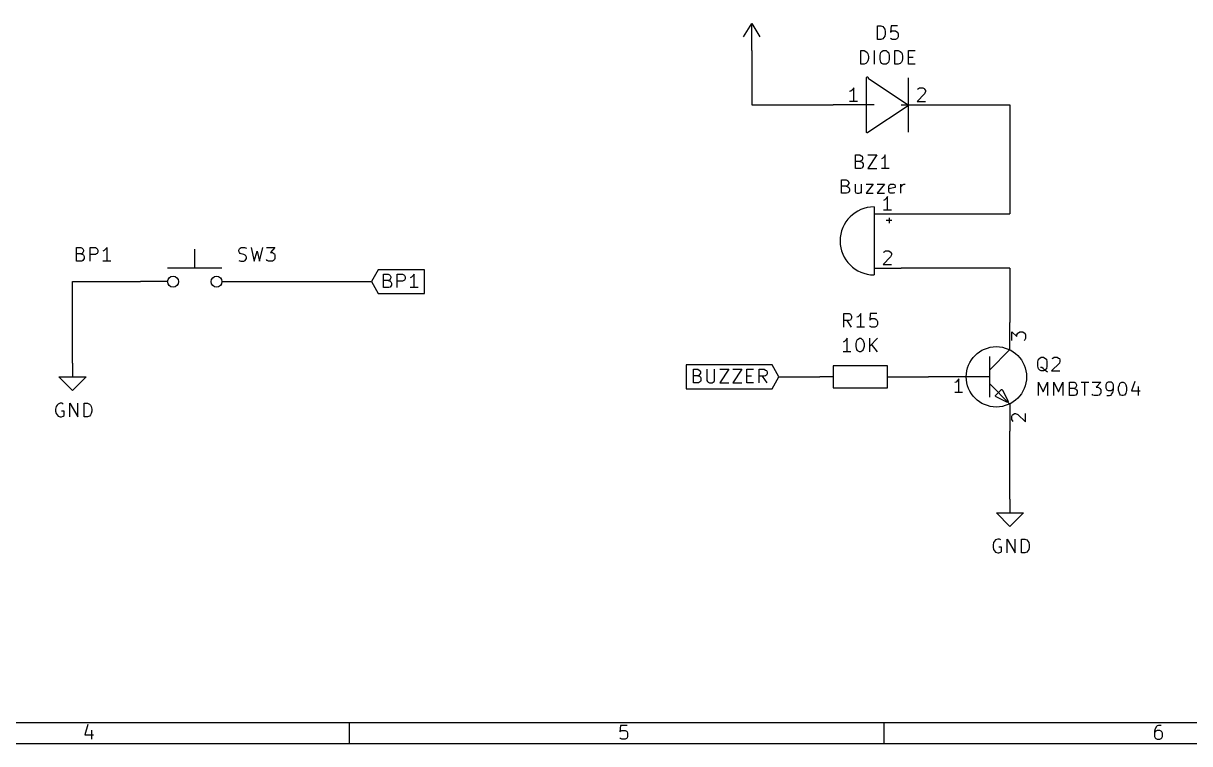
# Model space of a CAD drawing. Extents: x 10 to 410, y -287 to -10.
# Drawn here: x 179.6 to 288.6, y -287 to -219.7 of the extents above; entities that cross this region are included whole.
import ezdxf

# ---------------------------------------------------------------- set-up
doc = ezdxf.new("R2010")
doc.units = 0
doc.header["$MEASUREMENT"] = 0
for name, color, linetype in [('CYAN2', 4, 'CONTINUOUS'), ('GREEN2', 3, 'CONTINUOUS'), ('RED2', 1, 'CONTINUOUS')]:
    doc.layers.add(name, color=color, linetype=linetype)

msp = doc.modelspace()

# ---------------------------------------------------------------- linework, layer by layer
at = {"layer": 'CYAN2', "linetype": 'CONTINUOUS'}
for p, q in [((259.41, -221.209), (259.41, -219.939)), ((259.41, -219.939), (259.715, -219.939)), ((259.715, -219.939), (259.893, -220.015)), ((259.893, -220.015), (259.994, -220.116)), ((259.994, -220.116), (260.071, -220.243)), ((260.68, -219.939), (260.604, -220.548)), ((261.264, -219.939), (260.68, -219.939)), ((259.715, -221.209), (259.41, -221.209)), ((259.893, -221.158), (259.715, -221.209)), ((259.994, -221.031), (259.893, -221.158)), ((260.071, -220.904), (259.994, -221.031)), ((260.071, -220.243), (260.121, -220.497)), ((260.121, -220.675), (260.071, -220.904)), ((260.121, -220.497), (260.121, -220.675)), ((260.604, -220.548), (260.68, -220.497)), ((260.68, -221.158), (260.604, -221.082)), ((260.68, -220.497), (260.782, -220.421)), ((260.782, -221.209), (260.68, -221.158)), ((260.782, -220.421), (261.087, -220.421)), ((261.087, -221.209), (260.782, -221.209)), ((261.087, -220.421), (261.214, -220.497)), ((261.214, -221.158), (261.087, -221.209)), ((261.214, -220.497), (261.264, -220.548)), ((261.264, -221.082), (261.214, -221.158)), ((261.264, -220.548), (261.341, -220.675)), ((261.341, -220.98), (261.264, -221.082)), ((261.341, -220.675), (261.341, -220.98)), ((257.835, -223.52), (257.835, -222.25)), ((257.835, -222.25), (258.14, -222.25)), ((258.14, -222.25), (258.318, -222.326)), ((258.318, -222.326), (258.445, -222.428)), ((259.105, -223.52), (259.105, -222.25)), ((259.715, -222.428), (259.817, -222.326)), ((259.817, -222.326), (259.944, -222.25)), ((259.944, -222.25), (260.198, -222.25)), ((260.198, -222.25), (260.299, -222.326)), ((260.299, -222.326), (260.426, -222.428)), ((261.036, -223.52), (261.036, -222.25)), ((261.036, -222.25), (261.341, -222.25)), ((261.341, -222.25), (261.518, -222.326)), ((261.518, -222.326), (261.645, -222.428)), ((262.306, -223.52), (262.306, -222.25)), ((262.306, -222.25), (262.915, -222.25)), ((258.318, -223.469), (258.14, -223.52)), ((258.445, -223.342), (258.318, -223.469)), ((258.445, -222.428), (258.496, -222.555)), ((258.496, -223.215), (258.445, -223.342)), ((258.496, -222.555), (258.547, -222.809)), ((258.547, -222.987), (258.496, -223.215)), ((258.547, -222.809), (258.547, -222.987)), ((259.639, -222.682), (259.715, -222.428)), ((259.639, -223.088), (259.639, -222.682)), ((259.715, -223.342), (259.639, -223.088)), ((259.817, -223.469), (259.715, -223.342)), ((259.944, -223.52), (259.817, -223.469)), ((260.299, -223.469), (260.198, -223.52)), ((260.426, -223.342), (260.299, -223.469)), ((260.426, -222.428), (260.477, -222.682)), ((260.477, -223.088), (260.426, -223.342)), ((260.477, -222.682), (260.477, -223.088)), ((261.518, -223.469), (261.341, -223.52)), ((261.645, -223.342), (261.518, -223.469)), ((261.645, -222.428), (261.696, -222.555)), ((261.696, -223.215), (261.645, -223.342)), ((261.696, -222.555), (261.747, -222.809)), ((261.747, -222.987), (261.696, -223.215)), ((261.747, -222.809), (261.747, -222.987)), ((262.306, -222.86), (262.738, -222.86)), ((258.14, -223.52), (257.835, -223.52)), ((260.198, -223.52), (259.944, -223.52)), ((261.341, -223.52), (261.036, -223.52)), ((262.915, -223.52), (262.306, -223.52)), ((257.353, -233.274), (257.353, -232.004)), ((257.353, -232.004), (257.759, -232.004)), ((257.759, -232.004), (257.886, -232.08)), ((257.886, -232.08), (257.962, -232.131)), ((257.962, -232.131), (258.013, -232.258)), ((258.496, -232.004), (259.334, -232.004)), ((259.334, -232.004), (258.496, -233.274)), ((260.02, -232.181), (259.893, -232.308)), ((260.121, -232.004), (260.02, -232.181)), ((260.121, -233.274), (260.121, -232.004)), ((257.759, -232.613), (257.353, -232.613)), ((257.835, -233.274), (257.353, -233.274)), ((257.886, -232.562), (257.759, -232.613)), ((257.759, -232.613), (257.962, -232.664)), ((257.962, -233.223), (257.835, -233.274)), ((257.962, -232.486), (257.886, -232.562)), ((258.013, -232.359), (257.962, -232.486)), ((257.962, -232.664), (258.013, -232.74)), ((258.013, -233.147), (257.962, -233.223)), ((258.013, -232.258), (258.013, -232.359)), ((258.013, -232.74), (258.064, -232.842)), ((258.064, -233.045), (258.013, -233.147)), ((258.064, -232.842), (258.064, -233.045)), ((258.496, -233.274), (259.334, -233.274)), ((259.893, -232.308), (259.766, -232.359)), ((260.502, -233.274), (259.766, -233.274)), ((256.032, -235.585), (256.032, -234.315)), ((256.032, -234.315), (256.464, -234.315)), ((256.464, -234.315), (256.591, -234.391)), ((256.591, -234.391), (256.642, -234.442)), ((256.464, -234.925), (256.032, -234.925)), ((256.591, -234.874), (256.464, -234.925)), ((256.464, -234.925), (256.642, -234.975)), ((256.642, -234.798), (256.591, -234.874)), ((256.642, -234.442), (256.718, -234.569)), ((256.718, -234.671), (256.642, -234.798)), ((256.642, -234.975), (256.718, -235.052)), ((256.718, -235.458), (256.642, -235.534)), ((256.718, -234.569), (256.718, -234.671)), ((256.718, -235.052), (256.769, -235.153)), ((256.769, -235.356), (256.718, -235.458)), ((256.769, -235.153), (256.769, -235.356)), ((257.302, -234.747), (257.302, -235.407)), ((257.302, -235.407), (257.378, -235.534)), ((257.785, -235.534), (257.861, -235.458)), ((257.861, -234.747), (257.861, -235.585)), ((258.343, -234.747), (259.004, -234.747)), ((259.004, -234.747), (258.343, -235.585)), ((259.359, -234.747), (260.045, -234.747)), ((260.045, -234.747), (259.359, -235.585)), ((260.452, -234.925), (260.528, -234.798)), ((260.452, -235.407), (260.452, -234.925)), ((261.061, -235.052), (260.452, -235.153)), ((260.528, -235.534), (260.452, -235.407)), ((260.528, -234.798), (260.629, -234.747)), ((260.629, -234.747), (260.883, -234.747)), ((260.883, -234.747), (261.01, -234.798)), ((261.01, -234.798), (261.061, -234.925)), ((261.061, -234.925), (261.061, -235.052)), ((261.595, -235.585), (261.595, -234.747)), ((261.595, -234.975), (261.671, -234.874)), ((261.671, -234.874), (261.722, -234.798)), ((261.722, -234.798), (261.849, -234.747)), ((261.849, -234.747), (261.976, -234.747)), ((256.515, -235.585), (256.032, -235.585)), ((256.642, -235.534), (256.515, -235.585)), ((257.378, -235.534), (257.505, -235.585)), ((257.505, -235.585), (257.683, -235.585)), ((257.683, -235.585), (257.785, -235.534)), ((258.343, -235.585), (259.004, -235.585)), ((259.359, -235.585), (260.045, -235.585)), ((260.629, -235.585), (260.528, -235.534)), ((260.883, -235.585), (260.629, -235.585)), ((261.01, -235.534), (260.883, -235.585)), ((184.531, -241.91), (184.531, -240.64)), ((184.531, -240.64), (184.937, -240.64)), ((184.937, -240.64), (185.064, -240.716)), ((185.064, -240.716), (185.115, -240.767)), ((185.115, -240.767), (185.191, -240.894)), ((185.191, -240.894), (185.191, -240.995)), ((185.801, -241.91), (185.801, -240.64)), ((185.801, -240.64), (186.284, -240.64)), ((186.284, -240.64), (186.385, -240.716)), ((186.385, -240.716), (186.461, -240.767)), ((186.461, -240.767), (186.512, -240.894)), ((186.512, -240.894), (186.512, -241.071)), ((187.122, -240.944), (186.995, -240.995)), ((187.249, -240.817), (187.122, -240.944)), ((187.376, -240.64), (187.249, -240.817)), ((187.376, -241.91), (187.376, -240.64)), ((199.695, -240.894), (199.746, -240.767)), ((199.695, -240.995), (199.695, -240.894)), ((199.746, -240.767), (199.822, -240.716)), ((199.822, -240.716), (199.923, -240.64)), ((199.923, -240.64), (200.228, -240.64)), ((200.228, -240.64), (200.406, -240.716)), ((200.838, -240.64), (201.143, -241.91)), ((201.625, -241.91), (201.93, -240.64)), ((202.286, -240.64), (203.073, -240.64)), ((203.073, -240.64), (202.667, -241.122)), ((184.937, -241.249), (184.531, -241.249)), ((185.014, -241.91), (184.531, -241.91)), ((185.064, -241.198), (184.937, -241.249)), ((184.937, -241.249), (185.115, -241.3)), ((185.115, -241.859), (185.014, -241.91)), ((185.115, -241.122), (185.064, -241.198)), ((185.191, -240.995), (185.115, -241.122)), ((185.115, -241.3), (185.191, -241.376)), ((185.191, -241.783), (185.115, -241.859)), ((185.191, -241.376), (185.242, -241.478)), ((185.242, -241.681), (185.191, -241.783)), ((185.242, -241.478), (185.242, -241.681)), ((186.284, -241.3), (185.801, -241.3)), ((186.385, -241.249), (186.284, -241.3)), ((186.461, -241.198), (186.385, -241.249)), ((186.512, -241.071), (186.461, -241.198)), ((187.731, -241.91), (186.995, -241.91)), ((199.746, -241.122), (199.695, -240.995)), ((199.695, -241.859), (199.873, -241.91)), ((199.822, -241.198), (199.746, -241.122)), ((199.923, -241.249), (199.822, -241.198)), ((199.873, -241.91), (200.177, -241.91)), ((200.177, -241.3), (199.923, -241.249)), ((200.304, -241.376), (200.177, -241.3)), ((200.177, -241.91), (200.304, -241.859)), ((200.355, -241.427), (200.304, -241.376)), ((200.304, -241.859), (200.355, -241.783)), ((200.406, -241.554), (200.355, -241.427)), ((200.355, -241.783), (200.406, -241.681)), ((200.406, -241.681), (200.406, -241.554)), ((201.143, -241.91), (201.397, -240.995)), ((201.397, -240.995), (201.625, -241.91)), ((202.362, -241.859), (202.286, -241.783)), ((202.463, -241.91), (202.362, -241.859)), ((202.844, -241.91), (202.463, -241.91)), ((202.667, -241.122), (202.844, -241.122)), ((202.844, -241.122), (202.946, -241.198)), ((202.946, -241.859), (202.844, -241.91)), ((202.946, -241.198), (203.022, -241.249)), ((203.022, -241.783), (202.946, -241.859)), ((203.022, -241.249), (203.073, -241.376)), ((203.073, -241.681), (203.022, -241.783)), ((203.073, -241.376), (203.073, -241.681)), ((256.261, -248.082), (256.261, -246.812)), ((256.261, -246.812), (256.743, -246.812)), ((256.743, -247.472), (256.261, -247.472)), ((256.972, -248.082), (256.565, -247.472)), ((256.743, -246.812), (256.87, -246.888)), ((256.87, -247.421), (256.743, -247.472)), ((256.87, -246.888), (256.921, -246.939)), ((256.921, -247.371), (256.87, -247.421)), ((256.921, -246.939), (256.972, -247.066)), ((256.972, -247.244), (256.921, -247.371)), ((256.972, -247.066), (256.972, -247.244)), ((257.581, -247.117), (257.454, -247.167)), ((257.708, -246.99), (257.581, -247.117)), ((257.835, -246.812), (257.708, -246.99)), ((257.835, -248.082), (257.835, -246.812)), ((258.724, -246.812), (258.674, -247.421)), ((258.674, -247.421), (258.724, -247.371)), ((259.334, -246.812), (258.724, -246.812)), ((258.724, -247.371), (258.851, -247.294)), ((258.851, -247.294), (259.156, -247.294)), ((259.156, -247.294), (259.283, -247.371)), ((259.283, -247.371), (259.334, -247.421)), ((259.334, -247.421), (259.41, -247.548)), ((258.191, -248.082), (257.454, -248.082)), ((258.724, -248.031), (258.674, -247.955)), ((258.851, -248.082), (258.724, -248.031)), ((259.156, -248.082), (258.851, -248.082)), ((259.283, -248.031), (259.156, -248.082)), ((259.334, -247.955), (259.283, -248.031)), ((259.41, -247.853), (259.334, -247.955)), ((259.41, -247.548), (259.41, -247.853)), ((256.311, -249.428), (256.184, -249.479)), ((256.438, -249.301), (256.311, -249.428)), ((256.565, -249.123), (256.438, -249.301)), ((256.565, -250.393), (256.565, -249.123)), ((257.404, -249.606), (257.454, -249.377)), ((257.404, -249.911), (257.404, -249.606)), ((257.454, -249.377), (257.531, -249.25)), ((257.531, -249.25), (257.581, -249.199)), ((257.581, -249.199), (257.708, -249.123)), ((257.708, -249.123), (257.835, -249.123)), ((257.835, -249.123), (257.937, -249.199)), ((257.937, -249.199), (258.013, -249.25)), ((258.013, -249.25), (258.064, -249.377)), ((258.064, -249.377), (258.14, -249.606)), ((258.14, -249.606), (258.14, -249.911)), ((258.674, -250.393), (258.674, -249.123)), ((259.41, -249.123), (258.674, -249.86)), ((256.921, -250.393), (256.184, -250.393)), ((257.454, -250.165), (257.404, -249.911)), ((257.531, -250.266), (257.454, -250.165)), ((257.581, -250.342), (257.531, -250.266)), ((257.708, -250.393), (257.581, -250.342)), ((257.835, -250.393), (257.708, -250.393)), ((257.937, -250.342), (257.835, -250.393)), ((258.013, -250.266), (257.937, -250.342)), ((258.064, -250.165), (258.013, -250.266)), ((258.14, -249.911), (258.064, -250.165)), ((259.41, -250.393), (258.851, -249.682)), ((274.396, -251.333), (274.447, -251.079)), ((274.396, -251.739), (274.396, -251.333)), ((274.447, -251.993), (274.396, -251.739)), ((274.447, -251.079), (274.574, -250.977)), ((274.574, -250.977), (274.701, -250.901)), ((274.701, -250.901), (274.93, -250.901)), ((274.93, -250.901), (275.057, -250.977)), ((275.057, -250.977), (275.184, -251.079)), ((275.184, -251.079), (275.234, -251.333)), ((275.234, -251.739), (275.184, -251.993)), ((275.234, -251.333), (275.234, -251.739)), ((276.403, -251.46), (275.666, -252.171)), ((275.717, -251.028), (275.793, -250.977)), ((275.793, -250.977), (275.92, -250.901)), ((275.92, -250.901), (276.2, -250.901)), ((276.2, -250.901), (276.327, -250.977)), ((276.327, -250.977), (276.403, -251.028)), ((276.403, -251.028), (276.454, -251.155)), ((276.454, -251.257), (276.403, -251.46)), ((276.454, -251.155), (276.454, -251.257)), ((274.574, -252.12), (274.447, -251.993)), ((274.701, -252.171), (274.574, -252.12)), ((274.752, -251.866), (274.65, -251.866)), ((274.93, -252.171), (274.701, -252.171)), ((274.879, -251.943), (274.752, -251.866)), ((275.057, -252.12), (274.879, -251.943)), ((275.057, -252.12), (274.93, -252.171)), ((275.184, -251.993), (275.057, -252.12)), ((275.184, -252.247), (275.057, -252.12)), ((275.311, -252.298), (275.184, -252.247)), ((275.666, -252.171), (276.454, -252.171)), ((274.447, -254.483), (274.447, -253.213)), ((274.447, -253.213), (274.879, -254.127)), ((274.879, -254.127), (275.285, -253.213)), ((275.285, -253.213), (275.285, -254.483)), ((275.895, -254.483), (275.895, -253.213)), ((275.895, -253.213), (276.327, -254.127)), ((276.327, -254.127), (276.733, -253.213)), ((276.733, -253.213), (276.733, -254.483)), ((277.343, -254.483), (277.343, -253.213)), ((277.343, -253.213), (277.774, -253.213)), ((277.774, -253.822), (277.343, -253.822)), ((277.774, -253.213), (277.901, -253.289)), ((277.901, -253.771), (277.774, -253.822)), ((277.774, -253.822), (277.952, -253.873)), ((277.901, -253.289), (277.952, -253.34)), ((277.952, -253.695), (277.901, -253.771)), ((277.952, -253.34), (278.003, -253.467)), ((278.003, -253.568), (277.952, -253.695)), ((277.952, -253.873), (278.003, -253.949)), ((278.003, -253.467), (278.003, -253.568)), ((278.003, -253.949), (278.079, -254.051)), ((278.435, -253.213), (279.171, -253.213)), ((278.79, -254.483), (278.79, -253.213)), ((279.476, -253.213), (280.264, -253.213)), ((280.264, -253.213), (279.832, -253.695)), ((279.832, -253.695), (280.01, -253.695)), ((280.01, -253.695), (280.137, -253.771)), ((280.137, -253.771), (280.187, -253.822)), ((280.187, -253.822), (280.264, -253.949)), ((280.264, -253.949), (280.264, -254.254)), ((280.797, -253.34), (280.746, -253.467)), ((280.746, -253.467), (280.746, -253.771)), ((280.746, -253.771), (280.797, -253.873)), ((280.848, -253.289), (280.797, -253.34)), ((280.797, -253.873), (280.848, -253.949)), ((280.975, -253.213), (280.848, -253.289)), ((280.848, -253.949), (280.975, -254)), ((281.229, -253.213), (280.975, -253.213)), ((280.975, -254), (281.229, -254)), ((281.33, -253.289), (281.229, -253.213)), ((281.229, -254), (281.33, -253.949)), ((281.407, -253.34), (281.33, -253.289)), ((281.33, -253.949), (281.407, -253.873)), ((281.457, -253.467), (281.407, -253.34)), ((281.407, -253.873), (281.457, -253.771)), ((281.407, -254.178), (281.457, -253.949)), ((281.457, -253.949), (281.457, -253.467)), ((281.94, -253.695), (282.016, -253.467)), ((281.94, -254), (281.94, -253.695)), ((282.016, -254.254), (281.94, -254)), ((282.016, -253.467), (282.067, -253.34)), ((282.067, -253.34), (282.118, -253.289)), ((282.118, -253.289), (282.245, -253.213)), ((282.245, -253.213), (282.372, -253.213)), ((282.372, -253.213), (282.499, -253.289)), ((282.499, -253.289), (282.55, -253.34)), ((282.55, -253.34), (282.6, -253.467)), ((282.6, -253.467), (282.677, -253.695)), ((282.677, -254), (282.6, -254.254)), ((282.677, -253.695), (282.677, -254)), ((283.464, -253.162), (283.159, -254.051)), ((283.769, -253.644), (283.769, -254.483)), ((277.825, -254.483), (277.343, -254.483)), ((277.952, -254.432), (277.825, -254.483)), ((278.003, -254.356), (277.952, -254.432)), ((278.079, -254.254), (278.003, -254.356)), ((278.079, -254.051), (278.079, -254.254)), ((279.527, -254.432), (279.476, -254.356)), ((279.654, -254.483), (279.527, -254.432)), ((280.01, -254.483), (279.654, -254.483)), ((280.137, -254.432), (280.01, -254.483)), ((280.187, -254.356), (280.137, -254.432)), ((280.264, -254.254), (280.187, -254.356)), ((280.848, -254.483), (281.102, -254.483)), ((281.102, -254.483), (281.229, -254.432)), ((281.229, -254.432), (281.28, -254.356)), ((281.28, -254.356), (281.407, -254.178)), ((282.067, -254.356), (282.016, -254.254)), ((282.118, -254.432), (282.067, -254.356)), ((282.245, -254.483), (282.118, -254.432)), ((282.372, -254.483), (282.245, -254.483)), ((282.499, -254.432), (282.372, -254.483)), ((282.55, -254.356), (282.499, -254.432)), ((282.6, -254.254), (282.55, -254.356)), ((283.159, -254.051), (283.947, -254.051)), ((182.626, -255.499), (182.575, -255.753)), ((182.575, -255.753), (182.575, -255.93)), ((182.575, -255.93), (182.626, -256.159)), ((182.702, -255.372), (182.626, -255.499)), ((182.626, -256.159), (182.702, -256.286)), ((182.804, -255.27), (182.702, -255.372)), ((183.007, -255.194), (182.804, -255.27)), ((183.185, -255.194), (183.007, -255.194)), ((183.363, -255.93), (183.109, -255.93)), ((183.286, -255.27), (183.185, -255.194)), ((183.363, -256.337), (183.363, -255.93)), ((183.896, -256.464), (183.896, -255.194)), ((183.896, -255.194), (184.633, -256.464)), ((184.633, -256.464), (184.633, -255.194)), ((185.242, -256.464), (185.242, -255.194)), ((185.242, -255.194), (185.547, -255.194)), ((185.547, -255.194), (185.725, -255.27)), ((185.725, -255.27), (185.826, -255.372)), ((185.826, -255.372), (185.903, -255.499)), ((185.903, -256.159), (185.826, -256.286)), ((185.903, -255.499), (185.953, -255.753)), ((185.953, -255.93), (185.903, -256.159)), ((185.953, -255.753), (185.953, -255.93)), ((182.702, -256.286), (182.804, -256.413)), ((182.804, -256.413), (183.007, -256.464)), ((183.007, -256.464), (183.109, -256.464)), ((183.109, -256.464), (183.286, -256.413)), ((183.286, -256.413), (183.363, -256.337)), ((185.547, -256.464), (185.242, -256.464)), ((185.725, -256.413), (185.547, -256.464)), ((185.826, -256.286), (185.725, -256.413)), ((270.256, -268.199), (270.205, -268.453)), ((270.332, -268.072), (270.256, -268.199)), ((270.434, -267.97), (270.332, -268.072)), ((270.637, -267.894), (270.434, -267.97)), ((270.815, -267.894), (270.637, -267.894)), ((270.916, -267.97), (270.815, -267.894)), ((271.526, -269.164), (271.526, -267.894)), ((271.526, -267.894), (272.263, -269.164)), ((272.263, -269.164), (272.263, -267.894)), ((272.872, -269.164), (272.872, -267.894)), ((272.872, -267.894), (273.177, -267.894)), ((273.177, -267.894), (273.355, -267.97)), ((273.355, -267.97), (273.456, -268.072)), ((273.456, -268.072), (273.533, -268.199)), ((273.533, -268.199), (273.583, -268.453)), ((270.205, -268.453), (270.205, -268.63)), ((270.205, -268.63), (270.256, -268.859)), ((270.256, -268.859), (270.332, -268.986)), ((270.332, -268.986), (270.434, -269.113)), ((270.434, -269.113), (270.637, -269.164)), ((270.637, -269.164), (270.739, -269.164)), ((270.993, -268.63), (270.739, -268.63)), ((270.739, -269.164), (270.916, -269.113)), ((270.916, -269.113), (270.993, -269.037)), ((270.993, -269.037), (270.993, -268.63)), ((273.177, -269.164), (272.872, -269.164)), ((273.355, -269.113), (273.177, -269.164)), ((273.456, -268.986), (273.355, -269.113)), ((273.533, -268.859), (273.456, -268.986)), ((273.583, -268.63), (273.533, -268.859)), ((273.583, -268.453), (273.583, -268.63))]:
    msp.add_line(p, q, dxfattribs=at)
at = {"layer": 'GREEN2', "linetype": 'CONTINUOUS'}
for p, q in [((247.65, -222.25), (247.65, -227.33)), ((247.65, -227.33), (255.27, -227.33)), ((265.43, -227.33), (271.78, -227.33)), ((271.78, -227.33), (271.78, -237.49)), ((261.62, -237.49), (271.78, -237.49)), ((271.78, -242.57), (261.62, -242.57)), ((271.78, -242.57), (271.78, -247.65)), ((184.15, -251.46), (184.15, -243.84)), ((184.15, -243.84), (190.5, -243.84)), ((200.66, -243.84), (212.09, -243.84)), ((250.19, -252.73), (254, -252.73)), ((261.62, -252.73), (264.16, -252.73)), ((271.78, -264.16), (271.78, -257.81))]:
    msp.add_line(p, q, dxfattribs=at)
at = {"layer": 'RED2', "linetype": 'CONTINUOUS'}
for p, q in [((246.888, -220.98), (247.65, -219.71)), ((247.65, -222.25), (247.65, -219.71)), ((247.65, -219.71), (248.412, -220.98)), ((258.369, -224.765), (258.42, -224.714)), ((258.369, -229.895), (258.369, -224.765)), ((258.42, -224.714), (258.47, -224.714)), ((258.47, -224.714), (258.521, -224.765)), ((258.521, -224.765), (258.521, -224.841)), ((258.521, -224.841), (262.204, -227.279)), ((262.255, -224.79), (262.255, -229.87)), ((256.921, -226.035), (256.794, -226.085)), ((257.048, -225.908), (256.921, -226.035)), ((257.175, -225.73), (257.048, -225.908)), ((257.175, -227), (257.175, -225.73)), ((263.804, -226.289), (263.093, -227)), ((263.144, -225.857), (263.22, -225.806)), ((263.22, -225.806), (263.322, -225.73)), ((263.322, -225.73), (263.627, -225.73)), ((263.627, -225.73), (263.754, -225.806)), ((263.754, -225.806), (263.804, -225.857)), ((263.804, -225.857), (263.881, -225.984)), ((263.881, -226.085), (263.804, -226.289)), ((263.881, -225.984), (263.881, -226.085)), ((259.08, -227.33), (255.27, -227.33)), ((257.531, -227), (256.794, -227)), ((262.28, -227.406), (258.496, -229.921)), ((261.62, -227.33), (265.43, -227.33)), ((262.204, -227.279), (262.23, -227.254)), ((262.23, -227.254), (262.255, -227.254)), ((262.255, -227.254), (262.306, -227.279)), ((262.331, -227.355), (262.28, -227.406)), ((262.306, -227.279), (262.331, -227.305)), ((262.331, -227.305), (262.331, -227.355)), ((263.093, -227), (263.881, -227)), ((258.42, -229.946), (258.369, -229.895)), ((258.47, -229.946), (258.42, -229.946)), ((258.496, -229.921), (258.47, -229.946)), ((260.096, -236.195), (259.969, -236.245)), ((260.223, -236.068), (260.096, -236.195)), ((260.35, -235.89), (260.223, -236.068)), ((260.35, -237.16), (260.35, -235.89)), ((259.08, -236.855), (259.08, -243.205)), ((259.08, -237.49), (261.62, -237.49)), ((260.706, -237.16), (259.969, -237.16)), ((260.731, -238.125), (260.223, -238.125)), ((260.477, -237.871), (260.477, -238.379)), ((195.58, -242.57), (195.58, -240.792)), ((260.629, -241.529), (259.918, -242.24)), ((259.969, -241.097), (260.045, -241.046)), ((260.045, -241.046), (260.147, -240.97)), ((260.147, -240.97), (260.452, -240.97)), ((260.452, -240.97), (260.579, -241.046)), ((260.579, -241.046), (260.629, -241.097)), ((260.629, -241.097), (260.706, -241.224)), ((260.706, -241.325), (260.629, -241.529)), ((260.706, -241.224), (260.706, -241.325)), ((198.12, -242.57), (193.04, -242.57)), ((212.725, -242.722), (212.09, -243.84)), ((217.068, -242.722), (212.725, -242.722)), ((213.233, -244.399), (213.233, -243.129)), ((213.233, -243.129), (213.665, -243.129)), ((213.665, -243.129), (213.792, -243.205)), ((214.503, -244.399), (214.503, -243.129)), ((214.503, -243.129), (214.986, -243.129)), ((214.986, -243.129), (215.113, -243.205)), ((216.078, -243.129), (215.976, -243.307)), ((216.078, -244.399), (216.078, -243.129)), ((217.068, -243.84), (217.068, -242.722)), ((259.08, -242.57), (261.62, -242.57)), ((259.918, -242.24), (260.706, -242.24)), ((193.04, -243.84), (190.5, -243.84)), ((198.12, -243.84), (200.66, -243.84)), ((212.09, -243.84), (212.725, -244.958)), ((213.665, -243.738), (213.233, -243.738)), ((213.792, -243.688), (213.665, -243.738)), ((213.665, -243.738), (213.843, -243.789)), ((213.792, -243.205), (213.843, -243.256)), ((213.843, -243.611), (213.792, -243.688)), ((213.843, -243.256), (213.919, -243.383)), ((213.919, -243.484), (213.843, -243.611)), ((213.843, -243.789), (213.919, -243.865)), ((213.919, -243.383), (213.919, -243.484)), ((213.919, -243.865), (213.97, -243.967)), ((213.97, -244.17), (213.919, -244.272)), ((213.97, -243.967), (213.97, -244.17)), ((214.986, -243.789), (214.503, -243.789)), ((215.113, -243.738), (214.986, -243.789)), ((215.113, -243.205), (215.189, -243.256)), ((215.189, -243.688), (215.113, -243.738)), ((215.189, -243.256), (215.24, -243.383)), ((215.24, -243.561), (215.189, -243.688)), ((215.24, -243.383), (215.24, -243.561)), ((215.849, -243.434), (215.722, -243.484)), ((215.976, -243.307), (215.849, -243.434)), ((217.068, -244.958), (217.068, -243.84)), ((212.725, -244.958), (217.068, -244.958)), ((213.716, -244.399), (213.233, -244.399)), ((213.843, -244.348), (213.716, -244.399)), ((213.919, -244.272), (213.843, -244.348)), ((216.459, -244.399), (215.722, -244.399)), ((271.78, -250.19), (271.78, -247.65)), ((271.958, -249.326), (271.958, -248.539)), ((271.958, -248.539), (272.44, -248.971)), ((272.567, -248.615), (272.694, -248.539)), ((272.694, -248.539), (272.999, -248.539)), ((272.999, -248.539), (273.101, -248.615)), ((272.44, -248.793), (272.517, -248.666)), ((272.44, -248.971), (272.44, -248.793)), ((272.517, -248.666), (272.567, -248.615)), ((273.101, -248.615), (273.177, -248.666)), ((273.177, -249.276), (273.101, -249.326)), ((273.177, -248.666), (273.228, -248.793)), ((273.228, -249.149), (273.177, -249.276)), ((273.228, -248.793), (273.228, -249.149)), ((269.875, -252.095), (271.78, -250.19)), ((184.15, -251.46), (184.15, -252.73)), ((249.555, -251.612), (241.529, -251.612)), ((241.529, -251.612), (241.529, -252.73)), ((250.19, -252.73), (249.555, -251.612)), ((255.27, -251.714), (255.27, -253.746)), ((260.35, -251.714), (255.27, -251.714)), ((260.35, -253.746), (260.35, -251.714)), ((269.875, -250.825), (269.875, -254.635)), ((184.15, -254), (182.88, -252.73)), ((182.88, -252.73), (184.15, -252.73)), ((184.15, -252.73), (185.42, -252.73)), ((185.42, -252.73), (184.15, -254)), ((241.529, -252.73), (241.529, -253.848)), ((242.189, -253.289), (242.189, -252.019)), ((242.189, -252.019), (242.595, -252.019)), ((242.595, -252.628), (242.189, -252.628)), ((242.595, -252.019), (242.722, -252.095)), ((242.722, -252.578), (242.595, -252.628)), ((242.595, -252.628), (242.773, -252.679)), ((242.722, -252.095), (242.773, -252.146)), ((242.773, -252.501), (242.722, -252.578)), ((242.773, -252.146), (242.849, -252.273)), ((242.849, -252.374), (242.773, -252.501)), ((242.773, -252.679), (242.849, -252.755)), ((242.849, -252.273), (242.849, -252.374)), ((242.849, -252.755), (242.9, -252.857)), ((242.9, -252.857), (242.9, -253.06)), ((243.459, -252.019), (243.459, -253.06)), ((244.17, -253.06), (244.17, -252.019)), ((244.653, -252.019), (245.516, -252.019)), ((245.516, -252.019), (244.653, -253.289)), ((245.872, -252.019), (246.71, -252.019)), ((246.71, -252.019), (245.872, -253.289)), ((247.193, -253.289), (247.193, -252.019)), ((247.193, -252.019), (247.802, -252.019)), ((247.193, -252.628), (247.625, -252.628)), ((248.336, -253.289), (248.336, -252.019)), ((248.336, -252.019), (248.818, -252.019)), ((248.818, -252.679), (248.336, -252.679)), ((249.072, -253.289), (248.641, -252.679)), ((248.818, -252.019), (248.945, -252.095)), ((248.945, -252.628), (248.818, -252.679)), ((248.945, -252.095), (249.022, -252.146)), ((249.022, -252.578), (248.945, -252.628)), ((249.022, -252.146), (249.072, -252.273)), ((249.072, -252.451), (249.022, -252.578)), ((249.072, -252.273), (249.072, -252.451)), ((249.555, -253.848), (250.19, -252.73)), ((255.27, -252.73), (254, -252.73)), ((260.35, -252.73), (261.62, -252.73)), ((269.875, -252.73), (264.16, -252.73)), ((267.005, -252.908), (266.878, -253.086)), ((267.005, -254.178), (267.005, -252.908)), ((241.529, -253.848), (249.555, -253.848)), ((242.672, -253.289), (242.189, -253.289)), ((242.773, -253.238), (242.672, -253.289)), ((242.849, -253.162), (242.773, -253.238)), ((242.9, -253.06), (242.849, -253.162)), ((243.459, -253.06), (243.51, -253.162)), ((243.51, -253.162), (243.561, -253.238)), ((243.561, -253.238), (243.688, -253.289)), ((243.688, -253.289), (243.942, -253.289)), ((243.942, -253.289), (244.043, -253.238)), ((244.043, -253.238), (244.119, -253.162)), ((244.119, -253.162), (244.17, -253.06)), ((244.653, -253.289), (245.516, -253.289)), ((245.872, -253.289), (246.71, -253.289)), ((247.802, -253.289), (247.193, -253.289)), ((255.27, -253.746), (260.35, -253.746)), ((266.751, -253.213), (266.624, -253.263)), ((266.878, -253.086), (266.751, -253.213)), ((269.875, -253.365), (271.78, -255.27)), ((270.434, -254.483), (270.967, -253.949)), ((270.967, -253.949), (270.967, -253.924)), ((270.967, -253.924), (271.043, -253.924)), ((271.043, -253.924), (271.094, -253.975)), ((271.094, -253.975), (271.602, -254.991)), ((267.36, -254.178), (266.624, -254.178)), ((270.434, -254.533), (270.434, -254.483)), ((270.485, -254.584), (270.434, -254.533)), ((271.501, -255.092), (270.485, -254.584)), ((271.551, -255.092), (271.501, -255.092)), ((271.602, -255.041), (271.551, -255.092)), ((271.602, -254.991), (271.602, -255.041)), ((271.78, -255.27), (271.78, -257.81)), ((272.085, -256.235), (272.212, -256.159)), ((272.212, -256.159), (272.313, -256.159)), ((272.313, -256.159), (272.517, -256.235)), ((273.228, -256.946), (273.228, -256.159)), ((271.958, -256.413), (272.034, -256.286)), ((271.958, -256.718), (271.958, -256.413)), ((272.034, -256.819), (271.958, -256.718)), ((272.034, -256.286), (272.085, -256.235)), ((272.085, -256.896), (272.034, -256.819)), ((272.517, -256.235), (273.228, -256.946)), ((271.78, -264.16), (271.78, -265.43)), ((271.78, -266.7), (270.51, -265.43)), ((270.51, -265.43), (271.78, -265.43)), ((271.78, -265.43), (273.05, -265.43)), ((273.05, -265.43), (271.78, -266.7)), ((11.9888, -285.013), (408, -285.013)), ((185.598, -285.217), (185.293, -286.156)), ((210.007, -285.013), (210.007, -286.995)), ((235.382, -285.293), (235.306, -285.902)), ((235.991, -285.293), (235.382, -285.293)), ((259.994, -285.013), (259.994, -286.995)), ((285.369, -285.598), (285.293, -285.826)), ((285.496, -285.394), (285.369, -285.598)), ((285.547, -285.344), (285.496, -285.394)), ((285.674, -285.293), (285.547, -285.344)), ((285.928, -285.293), (285.674, -285.293)), ((185.293, -286.156), (186.106, -286.156)), ((185.928, -285.725), (185.928, -286.588)), ((235.306, -285.902), (235.382, -285.826)), ((235.382, -286.512), (235.306, -286.461)), ((235.382, -285.826), (235.509, -285.775)), ((235.509, -286.588), (235.382, -286.512)), ((235.509, -285.775), (235.814, -285.775)), ((235.814, -286.588), (235.509, -286.588)), ((235.814, -285.775), (235.941, -285.826)), ((235.941, -286.512), (235.814, -286.588)), ((235.941, -285.826), (235.991, -285.902)), ((235.991, -286.461), (235.941, -286.512)), ((235.991, -285.902), (236.042, -286.029)), ((236.042, -286.334), (235.991, -286.461)), ((236.042, -286.029), (236.042, -286.334)), ((285.293, -285.826), (285.293, -286.334)), ((285.369, -285.902), (285.293, -286.029)), ((285.293, -286.334), (285.369, -286.461)), ((285.42, -285.826), (285.369, -285.902)), ((285.369, -286.461), (285.42, -286.512)), ((285.547, -285.775), (285.42, -285.826)), ((285.42, -286.512), (285.547, -286.588)), ((285.801, -285.775), (285.547, -285.775)), ((285.547, -286.588), (285.801, -286.588)), ((285.928, -285.826), (285.801, -285.775)), ((285.801, -286.588), (285.928, -286.512)), ((285.979, -285.902), (285.928, -285.826)), ((285.928, -286.512), (285.979, -286.461)), ((286.029, -286.029), (285.979, -285.902)), ((285.979, -286.461), (286.029, -286.334)), ((286.029, -286.334), (286.029, -286.029)), ((10.0076, -286.995), (409.981, -286.995))]:
    msp.add_line(p, q, dxfattribs=at)
at = {"layer": 'RED2'}
for centre, radius in [((193.548, -243.84), 0.508), ((197.612, -243.84), 0.508), ((270.51, -252.73), 2.8194)]:
    msp.add_circle(centre, radius, dxfattribs=at)
msp.add_arc((259.08, -240.03), 3.175, -269.9, -90.1, dxfattribs=at)

doc.saveas('drawing.dxf')
